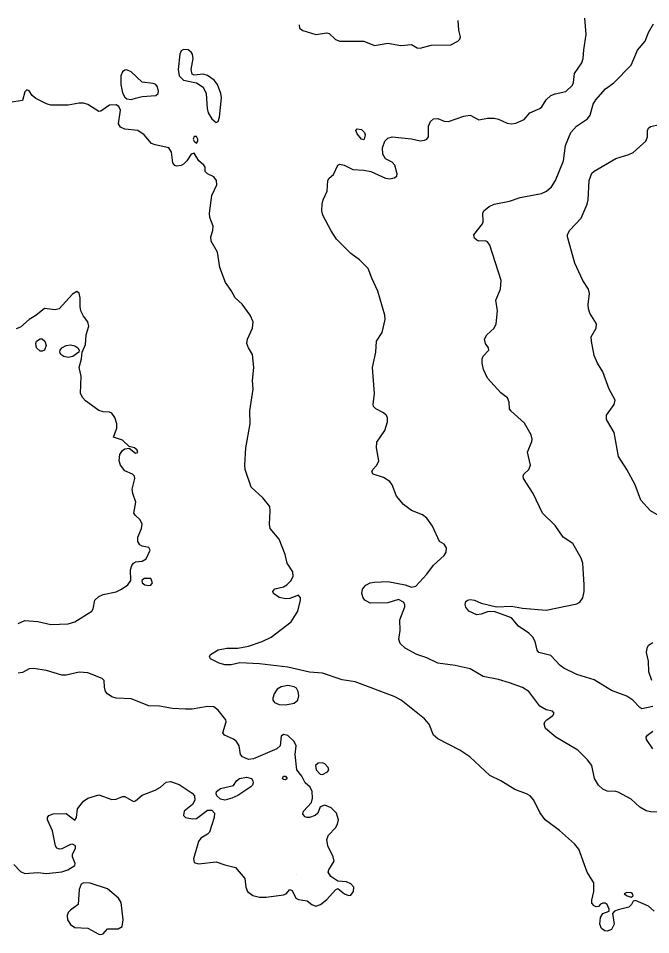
# Model space of a CAD drawing. Header units: inches. Extents: x 3308444 to 3309224, y 1376414 to 1377188.
# Drawn here: x 3308905 to 3309015.8, y 1377026.3 to 1377186.8 of the extents above; entities that cross this region are included whole.
import ezdxf

# ---------------------------------------------------------------- set-up
doc = ezdxf.new("R2010")
doc.units = ezdxf.units.IN
doc.header["$MEASUREMENT"] = 0

msp = doc.modelspace()

# ---------------------------------------------------------------- linework, layer by layer
for points, elevation in [([(3308954.2, 1377185.62), (3308954.25, 1377185.05), (3308954.88, 1377184.62), (3308957.16, 1377183.93), (3308959.07, 1377184.2), (3308959.45, 1377184.12), (3308960.59, 1377183.07), (3308961.35, 1377182.75), (3308965.54, 1377182.74), (3308967.44, 1377182.03), (3308969.73, 1377182.39), (3308972.01, 1377181.99), (3308973.92, 1377182.17), (3308974.89, 1377181.62), (3308975.44, 1377181.53), (3308977.34, 1377182.09), (3308980.77, 1377182.12), (3308982.03, 1377182.76), (3308982.36, 1377183.14), (3308982.46, 1377183.52), (3308982.19, 1377184.67), (3308982.05, 1377186.38)], 4480), ([(3309017.32, 1377047.8), (3309015.8, 1377047.85), (3309015.04, 1377048.04), (3309013.9, 1377048.64), (3309012.37, 1377050.05), (3309010.09, 1377051.28), (3309009.71, 1377051.42), (3309008.19, 1377051.46), (3309007.42, 1377051.79), (3309006.68, 1377052.54), (3309005.96, 1377053.68), (3309005.47, 1377055.97), (3309004.76, 1377056.94), (3309003.02, 1377058.63), (3308999.16, 1377060.92), (3308997.36, 1377062.44), (3308997.12, 1377063.2), (3308997.27, 1377063.58), (3308997.59, 1377063.97), (3308998.67, 1377064.73), (3308998.89, 1377065.11), (3308998.62, 1377065.49), (3308997.52, 1377065.69), (3308996.38, 1377066.36), (3308994.48, 1377068.93), (3308993.34, 1377069.63), (3308991.04, 1377070.44), (3308989.15, 1377071), (3308986.48, 1377071.53), (3308984.2, 1377072.87), (3308981.53, 1377073.45), (3308978.49, 1377073.9), (3308976.58, 1377074.81), (3308974.86, 1377075.39), (3308972.78, 1377076.51), (3308971.89, 1377077.29), (3308971.66, 1377078.05), (3308971.9, 1377079.58), (3308971.86, 1377081.48), (3308972.73, 1377083.76), (3308972.73, 1377084.15), (3308972.52, 1377084.53), (3308971.63, 1377085.01), (3308969.73, 1377084.46), (3308966.68, 1377084.38), (3308965.72, 1377084.91), (3308965.44, 1377085.29), (3308965.2, 1377086.05), (3308965.34, 1377086.81), (3308965.92, 1377087.52), (3308966.68, 1377087.92), (3308967.44, 1377088.08), (3308969.73, 1377088.19), (3308972.78, 1377087.59), (3308973.92, 1377087.17), (3308974.68, 1377087.34), (3308976.61, 1377089.48), (3308977.73, 1377091.04), (3308979.63, 1377092.73), (3308979.95, 1377093.28), (3308980.04, 1377094.04), (3308979.63, 1377094.68), (3308978.83, 1377095.19), (3308977.55, 1377097.85), (3308976.58, 1377099.25), (3308975.82, 1377099.84), (3308973.92, 1377100.62), (3308972.47, 1377101.66), (3308971.25, 1377103.09), (3308970.51, 1377105.09), (3308970.11, 1377105.66), (3308968.97, 1377106.37), (3308967.18, 1377106.99), (3308966.96, 1377107.37), (3308967.12, 1377107.75), (3308967.85, 1377108.51), (3308968.15, 1377109.28), (3308967.75, 1377111.56), (3308967.83, 1377112.55), (3308969.2, 1377114.61), (3308969.71, 1377116.13), (3308969.67, 1377116.89), (3308969.48, 1377117.27), (3308968.97, 1377117.72), (3308967.63, 1377118.41), (3308967.26, 1377118.79), (3308967.16, 1377119.18), (3308967.43, 1377121.08), (3308967.06, 1377125.65), (3308967.66, 1377128.31), (3308967.75, 1377130.22), (3308968.78, 1377131.74), (3308969.27, 1377134.02), (3308969.23, 1377134.79), (3308967.99, 1377138.97), (3308966.92, 1377141.26), (3308966.3, 1377142.97), (3308964.78, 1377144.48), (3308963.26, 1377145.59), (3308960.78, 1377148.11), (3308959.83, 1377149.55), (3308958.36, 1377152.3), (3308958.21, 1377153.06), (3308958.26, 1377154.2), (3308958.41, 1377154.97), (3308959.12, 1377156.49), (3308959.25, 1377158.39), (3308959.45, 1377158.75), (3308960.21, 1377159.43), (3308960.97, 1377161.06), (3308961.35, 1377161.22), (3308962.11, 1377161.03), (3308963.64, 1377160.3), (3308965.54, 1377160.2), (3308966.76, 1377159.92), (3308969.35, 1377158.79), (3308970.11, 1377158.69), (3308970.87, 1377158.84), (3308971.33, 1377159.15), (3308971.39, 1377159.54), (3308970.95, 1377161.06), (3308970.49, 1377161.58), (3308969.35, 1377162.18), (3308968.86, 1377162.96), (3308968.81, 1377164.1), (3308969.22, 1377165.25), (3308969.73, 1377165.76), (3308970.49, 1377166.01), (3308973.92, 1377165.68), (3308975.44, 1377165.34), (3308976.2, 1377165.42), (3308976.6, 1377165.63), (3308976.9, 1377166.01), (3308976.9, 1377167.91), (3308977.2, 1377168.67), (3308977.73, 1377169.19), (3308978.49, 1377169.24), (3308979.63, 1377168.74), (3308980.39, 1377168.71), (3308983.06, 1377169.61), (3308984.2, 1377169.78), (3308985.72, 1377168.99), (3308987.24, 1377169.26), (3308988.39, 1377169.28), (3308989.15, 1377169.1), (3308990.67, 1377168.43), (3308991.43, 1377168.3), (3308992.19, 1377168.43), (3308993.64, 1377169.05), (3308994.62, 1377170.2), (3308996.38, 1377170.95), (3308996.76, 1377171.26), (3308997.52, 1377172.5), (3308998.29, 1377173.23), (3308999.05, 1377173.55), (3309000.95, 1377173.97), (3309002.09, 1377175.03), (3309002.29, 1377175.53), (3309002.47, 1377177.13), (3309003.77, 1377178.95), (3309003.99, 1377179.72), (3309004.07, 1377181.24), (3309004.52, 1377183.9), (3309004.25, 1377186.76)], 4481), ([(3309016.18, 1377066.3), (3309014.28, 1377065.91), (3309013.9, 1377066.12), (3309012.69, 1377067.39), (3309011.61, 1377068.08), (3309008.95, 1377069.11), (3309005.9, 1377070.94), (3309002.86, 1377071.88), (3309000.57, 1377073.02), (3308999.94, 1377073.48), (3308998.29, 1377075.21), (3308996.21, 1377075.77), (3308995.91, 1377076.15), (3308995.57, 1377077.67), (3308995.16, 1377078.43), (3308994.48, 1377079.12), (3308992.65, 1377080.34), (3308991.43, 1377081.82), (3308988.39, 1377082.9), (3308987.24, 1377082.86), (3308986.1, 1377082.45), (3308985.34, 1377082.35), (3308983.96, 1377083), (3308983.44, 1377083.67), (3308983.3, 1377084.15), (3308983.44, 1377084.66), (3308983.69, 1377084.91), (3308984.2, 1377085.04), (3308984.93, 1377084.91), (3308986.1, 1377084.4), (3308988.77, 1377083.75), (3308991.43, 1377083.85), (3308993.34, 1377083.53), (3308997.52, 1377083.15), (3309002.86, 1377084.24), (3309003.39, 1377084.53), (3309003.9, 1377085.29), (3309004.13, 1377086.43), (3309004.17, 1377087.57), (3309003.91, 1377091.38), (3309003.62, 1377092.28), (3309002.18, 1377094.81), (3309000.46, 1377095.95), (3308999.05, 1377097.98), (3308996.83, 1377100.14), (3308995.21, 1377103.56), (3308993.54, 1377106.23), (3308993.44, 1377106.61), (3308993.6, 1377106.99), (3308994.48, 1377107.8), (3308994.77, 1377108.51), (3308994.23, 1377110.8), (3308994.96, 1377112.7), (3308995.03, 1377113.08), (3308994.87, 1377113.84), (3308993.72, 1377115.91), (3308991.28, 1377118.03), (3308991.05, 1377118.41), (3308991.01, 1377119.56), (3308990.72, 1377120.32), (3308989.53, 1377121.19), (3308987.24, 1377123.77), (3308986.54, 1377125.27), (3308986.25, 1377126.41), (3308986.28, 1377127.17), (3308986.48, 1377127.62), (3308987.47, 1377128.69), (3308987.41, 1377129.07), (3308986.84, 1377129.84), (3308986.68, 1377130.6), (3308987.07, 1377131.36), (3308988.36, 1377132.5), (3308988.74, 1377133.26), (3308988.99, 1377135.55), (3308988.66, 1377137.45), (3308989.5, 1377139.36), (3308989.61, 1377140.88), (3308987.63, 1377147.07), (3308987.24, 1377147.63), (3308986.86, 1377147.8), (3308985.72, 1377147.77), (3308985.34, 1377147.93), (3308984.96, 1377148.25), (3308984.83, 1377148.87), (3308986.31, 1377150.78), (3308986.44, 1377151.16), (3308986.39, 1377152.68), (3308986.57, 1377153.06), (3308987.5, 1377153.82), (3308988.39, 1377154.2), (3308991.05, 1377154.76), (3308992.96, 1377155.37), (3308996.67, 1377156.11), (3308997.55, 1377156.49), (3308998.45, 1377157.25), (3308999.11, 1377158.39), (3309000.53, 1377161.82), (3309000.87, 1377164.49), (3309001.82, 1377166.77), (3309002.82, 1377167.91), (3309004.76, 1377169.14), (3309005.21, 1377169.82), (3309005.75, 1377171.72), (3309006.22, 1377172.48), (3309007.88, 1377174.39), (3309009.33, 1377175.48), (3309012.37, 1377178.54), (3309013.52, 1377181.18), (3309014.86, 1377182.76), (3309015.4, 1377184.28), (3309016.3, 1377185.81)], 4482), ([(3308939.65, 1377168.54), (3308940.03, 1377168.72), (3308940.25, 1377169.44), (3308940.59, 1377172.86), (3308940.48, 1377173.62), (3308939.88, 1377175.15), (3308939.32, 1377175.91), (3308938.13, 1377176.74), (3308937.37, 1377176.96), (3308935.84, 1377176.8), (3308935.46, 1377176.98), (3308935.29, 1377177.81), (3308935.64, 1377179.72), (3308935.54, 1377180.48), (3308935.3, 1377180.86), (3308934.79, 1377181.24), (3308933.94, 1377181.33), (3308933.56, 1377181.09), (3308933.3, 1377180.48), (3308932.99, 1377177.81), (3308933.18, 1377176.7), (3308933.94, 1377175.95), (3308936.22, 1377175.49), (3308937.37, 1377174.72), (3308937.92, 1377173.62), (3308938.08, 1377170.96), (3308938.26, 1377170.2), (3308938.89, 1377169.17), (3308939.65, 1377168.54)], 4480), ([(3308925.56, 1377172.76), (3308926.7, 1377173.1), (3308929.09, 1377173.24), (3308929.49, 1377173.62), (3308929.57, 1377174), (3308929.42, 1377174.77), (3308929.13, 1377175.15), (3308928.61, 1377175.35), (3308926.7, 1377175.58), (3308924.8, 1377177.39), (3308924.04, 1377177.74), (3308923.66, 1377177.67), (3308923.28, 1377177.41), (3308922.99, 1377176.67), (3308922.96, 1377175.15), (3308923.28, 1377173.74), (3308923.66, 1377172.95), (3308924.04, 1377172.65), (3308924.8, 1377172.55), (3308925.56, 1377172.76)], 4480), ([(3309016.41, 1377030.46), (3309015.42, 1377031.32), (3309013.14, 1377032.32), (3309012.76, 1377032.22), (3309012.44, 1377031.6), (3309011.99, 1377031.18), (3309010.09, 1377030.71), (3309009.49, 1377030.46), (3309009.1, 1377030.08), (3309009.4, 1377028.17), (3309008.95, 1377027.26), (3309008.19, 1377026.96), (3309007.76, 1377027.03), (3309007.2, 1377027.41), (3309006.88, 1377028.17), (3309007.04, 1377029.37), (3309007.42, 1377030.04), (3309008.53, 1377030.46), (3309008.55, 1377030.84), (3309008.2, 1377031.6), (3309007.81, 1377031.84), (3309007.42, 1377031.86), (3309007.04, 1377031.69), (3309006.66, 1377031.25), (3309006.28, 1377031.2), (3309005.9, 1377031.4), (3309005.52, 1377031.86), (3309005.48, 1377032.36), (3309005.85, 1377033.89), (3309005.84, 1377035.41), (3309004.7, 1377037.31), (3309003.24, 1377041.31), (3309002.47, 1377042.25), (3308999.81, 1377044.59), (3308997.32, 1377046.45), (3308996.38, 1377047.74), (3308995.36, 1377049.88), (3308994.69, 1377050.64), (3308994.06, 1377051.02), (3308991.99, 1377051.78), (3308989.53, 1377053.28), (3308987.63, 1377054.21), (3308984.13, 1377057.49), (3308982.35, 1377058.63), (3308978.49, 1377060.62), (3308977.76, 1377061.3), (3308976.98, 1377063.2), (3308976.2, 1377064.13), (3308972.08, 1377067.39), (3308970.87, 1377068.03), (3308964.02, 1377070.58), (3308961.73, 1377070.93), (3308958.31, 1377072.11), (3308956.02, 1377072.32), (3308952.21, 1377073.18), (3308947.26, 1377073.74), (3308943.84, 1377073.91), (3308942.31, 1377073.6), (3308941.17, 1377073.61), (3308940.2, 1377073.86), (3308938.68, 1377074.63), (3308938.48, 1377075.01), (3308938.69, 1377075.39), (3308940.03, 1377076.23), (3308941.55, 1377076.52), (3308943.46, 1377076.48), (3308945.36, 1377076.84), (3308947.72, 1377077.67), (3308949.29, 1377078.43), (3308952.82, 1377081.1), (3308953.99, 1377083), (3308954.47, 1377084.91), (3308954.45, 1377085.29), (3308954.12, 1377085.8), (3308952.6, 1377085.17), (3308951.83, 1377085.11), (3308950.69, 1377085.38), (3308949.7, 1377086.05), (3308949.61, 1377086.43), (3308949.93, 1377086.89), (3308951.45, 1377087.21), (3308952.05, 1377087.57), (3308952.84, 1377088.33), (3308953.17, 1377089.1), (3308953.09, 1377089.86), (3308952.1, 1377091.38), (3308951.75, 1377092.9), (3308950.69, 1377095.61), (3308949.14, 1377097.47), (3308949, 1377098.23), (3308949.16, 1377100.52), (3308949.06, 1377101.28), (3308947.86, 1377102.8), (3308945.79, 1377104.71), (3308944.77, 1377107.75), (3308944.69, 1377108.51), (3308944.88, 1377111.56), (3308945.64, 1377115.75), (3308945.59, 1377118.03), (3308946.14, 1377121.84), (3308946.05, 1377123.36), (3308946.28, 1377125.65), (3308946.01, 1377127.93), (3308945.31, 1377129.07), (3308945.04, 1377129.84), (3308945.18, 1377130.6), (3308946.01, 1377132.5), (3308946.15, 1377133.64), (3308945.65, 1377134.79), (3308944.22, 1377136.73), (3308942.99, 1377137.83), (3308942.31, 1377139.12), (3308941.29, 1377140.5), (3308940.31, 1377143.16), (3308939.91, 1377145.83), (3308938.8, 1377147.73), (3308938.72, 1377148.49), (3308939.08, 1377149.64), (3308939.15, 1377150.4), (3308938.58, 1377151.92), (3308938.53, 1377152.68), (3308938.89, 1377155.73), (3308939.79, 1377157.63), (3308939.72, 1377158.39), (3308939.27, 1377158.99), (3308938.13, 1377159.54), (3308937.75, 1377159.92), (3308937.75, 1377160.68), (3308937.54, 1377161.06), (3308936.62, 1377161.82), (3308935.84, 1377163.15), (3308935.3, 1377162.96), (3308934.56, 1377161.82), (3308933.94, 1377161.22), (3308933.56, 1377160.98), (3308932.8, 1377160.86), (3308932.42, 1377161), (3308932.1, 1377161.44), (3308931.82, 1377163.34), (3308931.39, 1377164.1), (3308928.99, 1377164.6), (3308928.35, 1377164.87), (3308927.07, 1377166.39), (3308925.94, 1377167.13), (3308923.66, 1377167.37), (3308922.9, 1377167.68), (3308922.54, 1377168.29), (3308922.9, 1377170.66), (3308922.62, 1377171.34), (3308922.13, 1377171.63), (3308920.99, 1377171.58), (3308919.47, 1377170.49), (3308919.09, 1377170.43), (3308917.18, 1377171.65), (3308916.42, 1377171.89), (3308915.66, 1377171.89), (3308913.76, 1377171.53), (3308910.71, 1377171.57), (3308909.95, 1377171.78), (3308908.05, 1377172.7), (3308907.46, 1377173.24), (3308906.9, 1377174.06), (3308906.52, 1377174.23), (3308906.14, 1377173.9), (3308905.76, 1377172.35), (3308903.48, 1377172.02)], 4480), ([(3308965.58, 1377165.63), (3308965.54, 1377165.5), (3308965.16, 1377165.63), (3308964.4, 1377166.55), (3308964.17, 1377167.15), (3308964.4, 1377167.42), (3308965.16, 1377167.28), (3308965.67, 1377166.77), (3308965.78, 1377166.39), (3308965.58, 1377165.63)], 4481), ([(3309018.09, 1377099.22), (3309015.8, 1377100.57), (3309014.06, 1377102.42), (3309013.08, 1377105.09), (3309011.61, 1377107.78), (3309010.16, 1377110.04), (3309009.41, 1377114.23), (3309008.07, 1377116.51), (3309008.06, 1377117.27), (3309009.41, 1377119.18), (3309009.57, 1377119.94), (3309008.51, 1377121.84), (3309007.42, 1377124.87), (3309006.47, 1377126.41), (3309005.9, 1377127.71), (3309005.42, 1377130.22), (3309005.4, 1377130.98), (3309006.27, 1377132.5), (3309006.34, 1377133.26), (3309005.15, 1377135.17), (3309004.91, 1377135.93), (3309004.84, 1377136.69), (3309005.08, 1377138.59), (3309004.92, 1377139.36), (3309003.94, 1377140.88), (3309002.53, 1377143.92), (3309001.23, 1377148.49), (3309001.24, 1377148.87), (3309001.57, 1377149.64), (3309003.62, 1377151.79), (3309004.69, 1377154.2), (3309004.85, 1377154.97), (3309005.03, 1377158.39), (3309005.52, 1377159.64), (3309005.9, 1377160), (3309009.71, 1377162.2), (3309011.99, 1377162.9), (3309012.76, 1377163.3), (3309014.96, 1377165.25), (3309015.24, 1377166.01), (3309015.25, 1377167.15), (3309015.42, 1377167.55), (3309015.8, 1377167.83), (3309017.32, 1377168.18)], 4483), ([(3308936.22, 1377164.89), (3308936.48, 1377165.25), (3308936.49, 1377165.63), (3308936.22, 1377166.07), (3308935.84, 1377166.07), (3308935.67, 1377165.63), (3308935.79, 1377165.25), (3308936.22, 1377164.89)], 4480), ([(3308905, 1377080.81), (3308906.14, 1377081.32), (3308908.43, 1377081.19), (3308910.71, 1377080.67), (3308913.76, 1377080.77), (3308914.89, 1377081.1), (3308917.9, 1377083), (3308918.14, 1377083.38), (3308918.41, 1377084.91), (3308919.09, 1377085.56), (3308919.85, 1377085.88), (3308922.13, 1377086.36), (3308923.11, 1377086.81), (3308924.2, 1377087.57), (3308924.73, 1377088.33), (3308924.67, 1377090.24), (3308924.9, 1377091), (3308925.18, 1377091.4), (3308925.56, 1377091.63), (3308926.7, 1377091.76), (3308927.42, 1377092.14), (3308928.12, 1377093.66), (3308927.85, 1377094.15), (3308926.7, 1377094.37), (3308926.32, 1377094.6), (3308925.97, 1377095.19), (3308925.94, 1377095.95), (3308926.6, 1377097.47), (3308926.7, 1377098.23), (3308926.37, 1377098.99), (3308925.47, 1377099.76), (3308925.25, 1377100.14), (3308925.6, 1377102.04), (3308925.06, 1377103.56), (3308924.97, 1377104.33), (3308925.41, 1377106.23), (3308925.36, 1377106.61), (3308924.99, 1377106.99), (3308923.66, 1377107.53), (3308922.9, 1377108.51), (3308922.66, 1377109.28), (3308922.77, 1377110.42), (3308923.28, 1377111.13), (3308923.66, 1377111.39), (3308924.42, 1377111.51), (3308925.56, 1377110.65), (3308925.94, 1377110.75), (3308925.85, 1377111.18), (3308925.37, 1377111.56), (3308924.42, 1377111.81), (3308923.28, 1377112.9), (3308921.69, 1377113.46), (3308922.24, 1377114.99), (3308922.26, 1377115.75), (3308921.92, 1377116.89), (3308921.37, 1377117.63), (3308920.99, 1377117.79), (3308919.85, 1377117.85), (3308919.09, 1377118.13), (3308916.8, 1377119.78), (3308916.3, 1377120.32), (3308915.89, 1377121.08), (3308916.04, 1377124.12), (3308915.68, 1377125.65), (3308916.1, 1377127.17), (3308916.17, 1377128.31), (3308916.8, 1377129.67), (3308916.87, 1377131.36), (3308917.37, 1377132.88), (3308917.18, 1377133.64), (3308916.42, 1377134.63), (3308915.99, 1377135.55), (3308915.85, 1377136.31), (3308915.87, 1377137.83), (3308915.66, 1377138.64), (3308915.28, 1377138.91), (3308914.52, 1377138.49), (3308912.17, 1377135.93), (3308911.47, 1377135.71), (3308909.57, 1377135.96), (3308908.05, 1377134.71), (3308906.9, 1377134.01), (3308905.38, 1377132.71), (3308904.62, 1377132.38)], 4479), ([(3308909.58, 1377128.69), (3308909.19, 1377128.49), (3308908.81, 1377128.5), (3308908.18, 1377129.07), (3308908.05, 1377129.84), (3308908.22, 1377130.22), (3308908.81, 1377130.64), (3308909.19, 1377130.64), (3308909.67, 1377130.22), (3308909.86, 1377129.46), (3308909.58, 1377128.69)], 4479), ([(3308914.58, 1377127.55), (3308913.76, 1377127.39), (3308912.96, 1377127.55), (3308912.43, 1377127.93), (3308912.28, 1377128.31), (3308912.35, 1377128.69), (3308912.65, 1377129.07), (3308913.38, 1377129.46), (3308914.14, 1377129.59), (3308914.9, 1377129.43), (3308915.46, 1377129.07), (3308915.66, 1377128.69), (3308915.59, 1377128.31), (3308914.58, 1377127.55)], 4479), ([(3308928.23, 1377087.54), (3308928.53, 1377087.95), (3308928.23, 1377088.67), (3308927.08, 1377088.71), (3308926.67, 1377088.33), (3308926.7, 1377087.95), (3308927.19, 1377087.57), (3308927.85, 1377087.45), (3308928.23, 1377087.54)], 4479), ([(3309016.01, 1377070.82), (3309015.48, 1377072.34), (3309015.43, 1377074.25), (3309015.07, 1377075.77), (3309015.16, 1377076.53), (3309015.42, 1377077.01), (3309016.18, 1377077.49)], 4483), ([(3308904.24, 1377038.62), (3308905.38, 1377037.39), (3308906.14, 1377037.07), (3308908.43, 1377037.23), (3308909.95, 1377037.07), (3308912.62, 1377037.36), (3308913.71, 1377037.69), (3308914.9, 1377038.45), (3308914.98, 1377038.83), (3308914.52, 1377039.98), (3308914.52, 1377040.36), (3308915.05, 1377041.5), (3308915.04, 1377041.88), (3308914.52, 1377042.19), (3308914.14, 1377042.15), (3308912.62, 1377041.36), (3308912.23, 1377041.29), (3308911.76, 1377041.5), (3308911.51, 1377041.88), (3308910.98, 1377044.55), (3308910.13, 1377046.45), (3308910.12, 1377046.83), (3308910.36, 1377047.21), (3308911.09, 1377047.5), (3308913.38, 1377047.56), (3308914.9, 1377046.42), (3308915.2, 1377046.83), (3308915.38, 1377048.35), (3308916.42, 1377049.69), (3308917.18, 1377050.22), (3308919.09, 1377050.83), (3308921.37, 1377050.03), (3308922.13, 1377050.08), (3308923.28, 1377050.53), (3308923.66, 1377050.52), (3308925.18, 1377049.63), (3308925.56, 1377049.79), (3308926.7, 1377050.78), (3308928.99, 1377051.62), (3308929.9, 1377052.16), (3308930.89, 1377053.02), (3308931.65, 1377053.17), (3308933.18, 1377052.61), (3308935.46, 1377051.14), (3308935.89, 1377050.64), (3308935.94, 1377049.88), (3308935.54, 1377049.12), (3308934.08, 1377047.97), (3308933.96, 1377047.21), (3308934.32, 1377046.85), (3308935.46, 1377046.6), (3308936.22, 1377046.7), (3308938.13, 1377048.16), (3308938.89, 1377048.12), (3308939.36, 1377047.59), (3308939.31, 1377046.83), (3308938.51, 1377044.31), (3308938.13, 1377043.92), (3308936.98, 1377043.25), (3308936.57, 1377042.64), (3308935.69, 1377039.6), (3308935.84, 1377038.99), (3308936.6, 1377038.75), (3308939.65, 1377039.1), (3308941.17, 1377038.55), (3308943.08, 1377038.11), (3308944.67, 1377036.17), (3308944.88, 1377034.65), (3308945.14, 1377033.89), (3308946.12, 1377033.22), (3308947.26, 1377032.93), (3308948.41, 1377032.92), (3308951.45, 1377033.31), (3308951.91, 1377033.5), (3308952.6, 1377034.27), (3308952.98, 1377034.08), (3308953.63, 1377032.74), (3308954.12, 1377032.48), (3308955.64, 1377032.29), (3308956.46, 1377031.6), (3308957.16, 1377031.32), (3308957.93, 1377031.6), (3308959.07, 1377032.49), (3308960.59, 1377034.2), (3308960.97, 1377034.41), (3308962.18, 1377033.5), (3308962.88, 1377033.22), (3308963.26, 1377033.29), (3308963.74, 1377033.89), (3308963.78, 1377034.65), (3308963.26, 1377035.26), (3308962.5, 1377035.6), (3308960.97, 1377035.69), (3308959.76, 1377036.55), (3308959.32, 1377037.31), (3308959.39, 1377037.69), (3308960.34, 1377039.22), (3308960.15, 1377039.98), (3308959.22, 1377041.88), (3308959.08, 1377043.02), (3308959.33, 1377043.78), (3308960.59, 1377045.04), (3308960.96, 1377045.69), (3308961.08, 1377046.45), (3308960.78, 1377047.59), (3308959.83, 1377048.54), (3308958.69, 1377049.04), (3308957.88, 1377048.73), (3308957.49, 1377047.59), (3308957.01, 1377047.21), (3308956.02, 1377046.86), (3308955.64, 1377046.87), (3308955.26, 1377046.98), (3308954.88, 1377047.44), (3308954.95, 1377047.97), (3308956.36, 1377049.5), (3308956.56, 1377050.26), (3308956.5, 1377051.4), (3308956.14, 1377052.16), (3308955.24, 1377052.92), (3308954.69, 1377054.07), (3308953.83, 1377055.21), (3308953.52, 1377057.87), (3308953.7, 1377059.4), (3308953.36, 1377060.16), (3308952.21, 1377061.2), (3308951.45, 1377061.39), (3308951.07, 1377061.11), (3308950.86, 1377059.4), (3308950.31, 1377058.89), (3308946.22, 1377057.11), (3308945.36, 1377057.04), (3308944.26, 1377057.49), (3308943.92, 1377057.87), (3308943.68, 1377059.4), (3308943.25, 1377060.16), (3308942.7, 1377060.6), (3308941.13, 1377061.3), (3308940.82, 1377061.68), (3308941.42, 1377063.58), (3308941.39, 1377063.97), (3308940.03, 1377065.63), (3308939.27, 1377066.22), (3308938.13, 1377066.28), (3308935.46, 1377065.85), (3308934.32, 1377065.81), (3308932.03, 1377065.93), (3308929.75, 1377066.34), (3308927.85, 1377066.43), (3308924.8, 1377067.61), (3308922.13, 1377067.74), (3308921.37, 1377067.99), (3308920.61, 1377068.53), (3308920.31, 1377068.91), (3308920.09, 1377069.68), (3308920.05, 1377070.82), (3308919.72, 1377071.2), (3308917.18, 1377072.2), (3308915.66, 1377072.31), (3308913.38, 1377071.79), (3308912.62, 1377071.78), (3308909.95, 1377072.62), (3308907.67, 1377072.96), (3308906.9, 1377072.89), (3308905.76, 1377072.25), (3308905, 1377072.14)], 4479), ([(3308951.83, 1377066.6), (3308953.36, 1377066.89), (3308953.97, 1377067.39), (3308954.15, 1377068.15), (3308954.05, 1377068.91), (3308953.74, 1377069.47), (3308953.36, 1377069.76), (3308952.21, 1377069.95), (3308951.07, 1377069.75), (3308950.38, 1377069.3), (3308949.86, 1377068.53), (3308949.59, 1377067.77), (3308949.62, 1377067.39), (3308949.87, 1377067.01), (3308950.69, 1377066.66), (3308951.83, 1377066.6)], 4479), ([(3309016.18, 1377058.89), (3309015.06, 1377060.54), (3309015.03, 1377060.92), (3309015.24, 1377061.3), (3309016.18, 1377061.95)], 4482), ([(3308958.31, 1377054.36), (3308959.18, 1377054.83), (3308959.39, 1377055.21), (3308959.32, 1377055.59), (3308958.69, 1377056.26), (3308958.31, 1377056.4), (3308957.55, 1377056.35), (3308957.06, 1377055.97), (3308957.19, 1377055.21), (3308957.89, 1377054.45), (3308958.31, 1377054.36)], 4479), ([(3308942.39, 1377050.26), (3308941.17, 1377049.9), (3308940.41, 1377050.05), (3308939.81, 1377050.64), (3308939.67, 1377051.02), (3308939.75, 1377051.4), (3308940.41, 1377051.92), (3308942.7, 1377052.46), (3308943.23, 1377053.3), (3308943.76, 1377053.68), (3308944.98, 1377053.93), (3308945.84, 1377053.68), (3308946.12, 1377053.3), (3308946.16, 1377052.92), (3308946.05, 1377052.54), (3308945.74, 1377052.24), (3308943.46, 1377050.72), (3308942.39, 1377050.26)], 4479), ([(3308952.12, 1377053.68), (3308951.83, 1377053.46), (3308951.45, 1377053.49), (3308951.31, 1377053.68), (3308951.45, 1377054.07), (3308951.83, 1377054.07), (3308952.12, 1377053.68)], 4479), ([(3308953.74, 1377036.93), (3308953.74, 1377036.93), (3308953.74, 1377036.93), (3308953.74, 1377036.93)], 4479), ([(3308919.85, 1377026.5), (3308920.61, 1377027.34), (3308922.52, 1377027.35), (3308923.18, 1377027.79), (3308923.4, 1377028.94), (3308923.05, 1377031.98), (3308922.57, 1377032.74), (3308920.61, 1377034.37), (3308917.57, 1377035.36), (3308916.42, 1377035.43), (3308916.04, 1377035.19), (3308915.69, 1377034.27), (3308915.5, 1377031.6), (3308914.14, 1377030.66), (3308913.76, 1377030.24), (3308913.54, 1377029.7), (3308913.61, 1377028.94), (3308914.14, 1377028.13), (3308914.9, 1377027.59), (3308917.18, 1377027.49), (3308919.09, 1377026.46), (3308919.47, 1377026.35), (3308919.85, 1377026.5)], 4479), ([(3309012.37, 1377032.93), (3309012.76, 1377033.12), (3309012.61, 1377033.5), (3309012.37, 1377033.68), (3309011.61, 1377033.71), (3309011.18, 1377033.5), (3309011.71, 1377033.12), (3309012.37, 1377032.93)], 4480)]:
    msp.add_lwpolyline(points, dxfattribs=dict(elevation=elevation))

doc.saveas('drawing.dxf')
